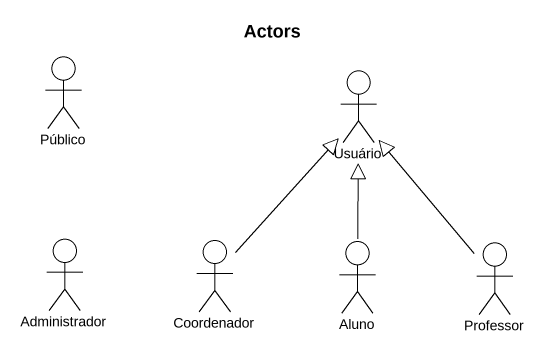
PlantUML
@startuml
title Actors
actor Público
actor Usuário
actor Administrador
actor Coordenador
actor Aluno
actor Professor
Coordenador -up-|> Usuário
Aluno -up-|> Usuário
Professor -up-|> Usuário
@enduml
